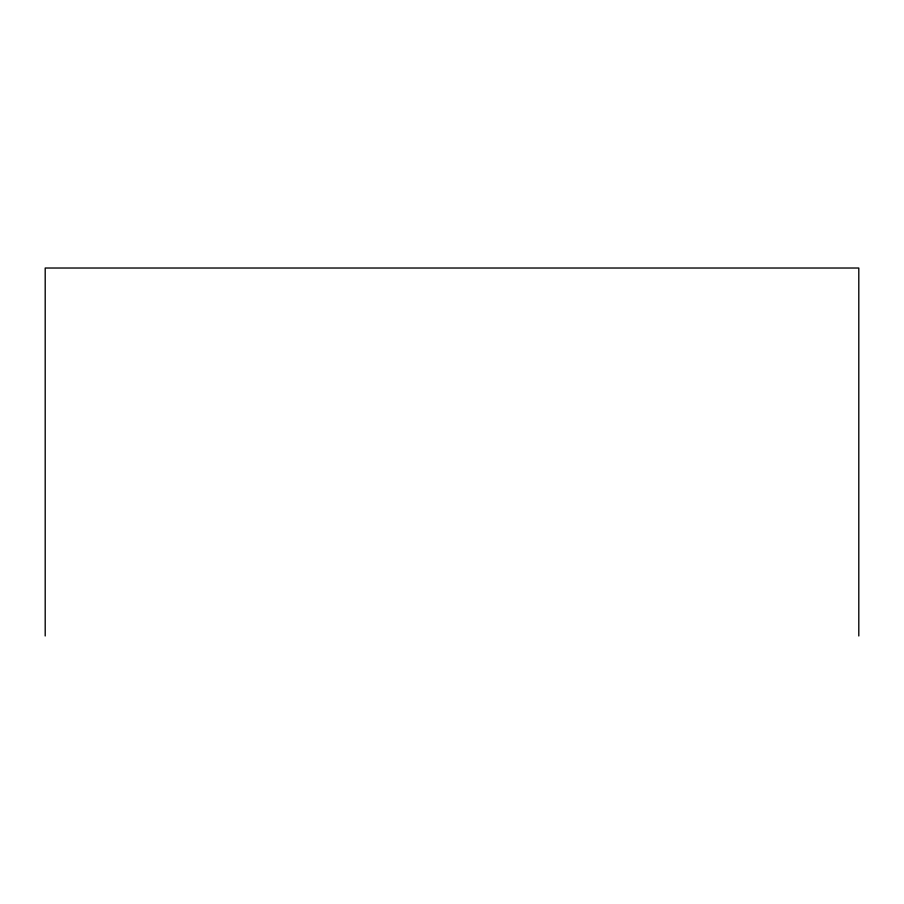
<?xml version="1.0" encoding="UTF-8"?>
<svg xmlns="http://www.w3.org/2000/svg" width="904" height="904" viewBox="0 0 904 904"><rect width="100%" height="100%" fill="white"/><g stroke="black" fill="none" stroke-linecap="round" stroke-linejoin="round"><path stroke-width="1.36" d="M858.8 635.975L858.8 268.025L45.2 268.025L45.2 635.975"/></g></svg>
